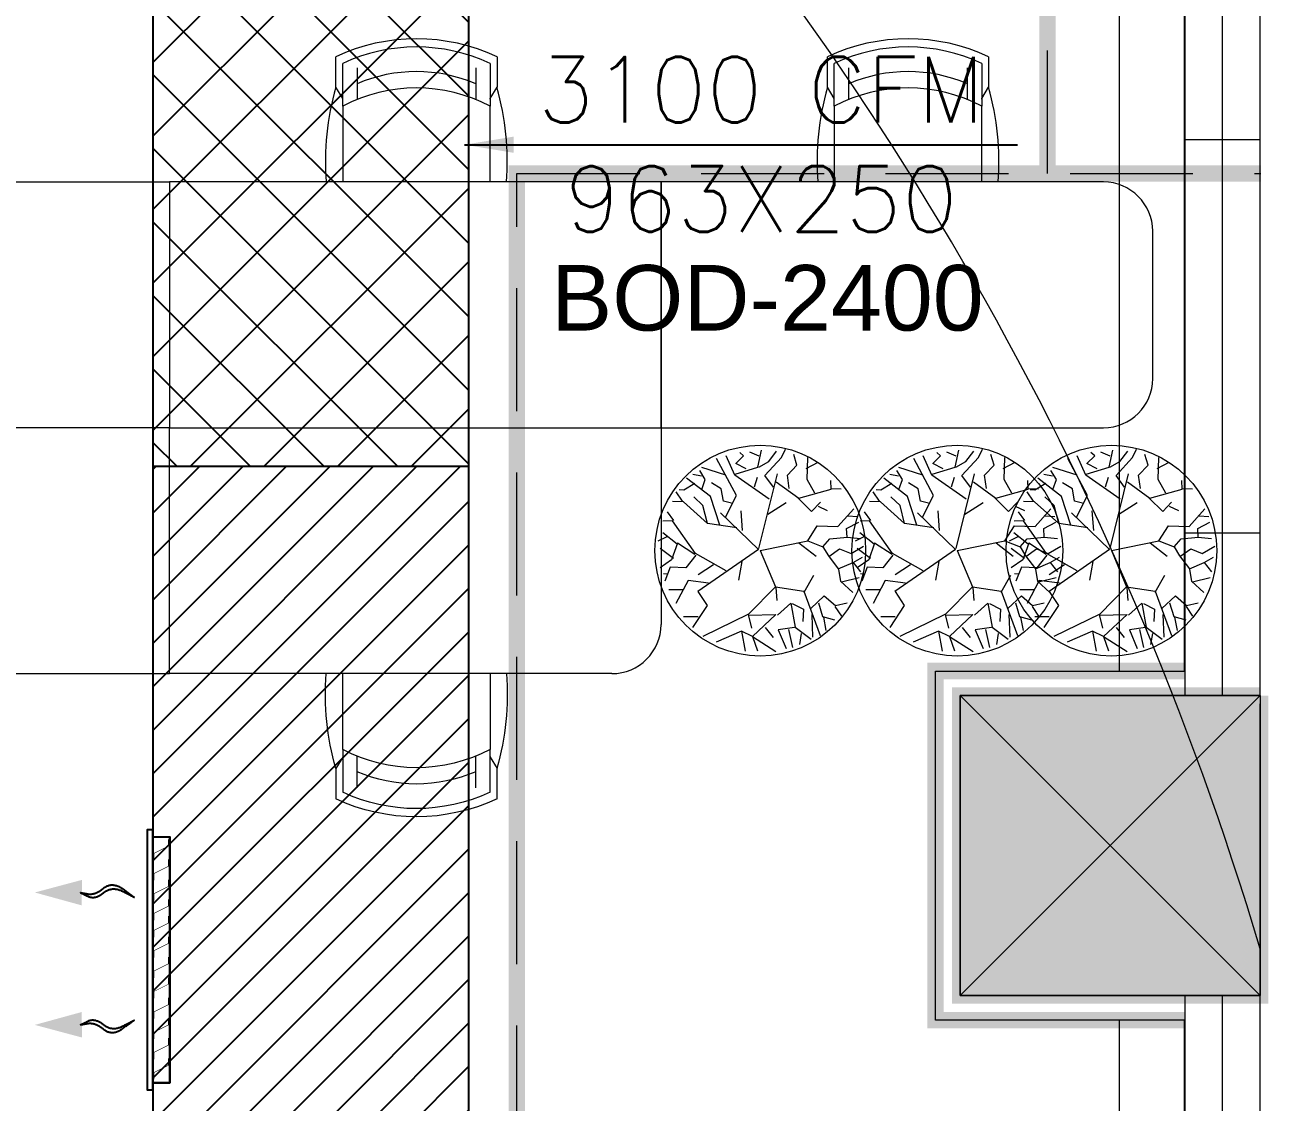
# Model space of a CAD drawing. Header units: millimetres. Extents: x -81374 to 485233, y -39075 to 157313.
# Drawn here: x 45543 to 49339, y -19120 to -15833 of the extents above; entities that cross this region are included whole.
import ezdxf
from ezdxf.enums import TextEntityAlignment as Align

# ---------------------------------------------------------------- set-up
doc = ezdxf.new("R2010")
doc.units = ezdxf.units.MM
doc.linetypes.add('CENTER', pattern=[2, 1.25, -0.25, 0.25, -0.25])
doc.linetypes.add('HIDDEN', pattern=[0.375, 0.25, -0.125])
for name, color, linetype in [('CEN', 252, 'CENTER'), ('Hatch 01_UC', 7, 'Continuous'), ('M-HVAC ELLIPTICAL DUCT', 6, 'Continuous'), ('M-HVAC-ELEPTICAL DUCT', 6, 'Continuous'), ('M-HVAC-GRIL', 6, 'Continuous'), ('M-HVAC-INSULATION', 8, 'Continuous'), ('M-HVAC-SUPP', 4, 'Continuous'), ('M-HVAC-SUPPLY AIR DUCT', 4, 'Continuous'), ('M-HVAC-TEXT', 7, 'Continuous')]:
    doc.layers.add(name, color=color, linetype=linetype)
for name, color, linetype, lineweight in [('G-IMPT', 8, 'Continuous', 5), ('ID-MODULAR', 44, 'Continuous', 9), ('M HVAC GRILLE', 6, 'Continuous', 13)]:
    doc.layers.add(name, color=color, linetype=linetype, lineweight=lineweight)
doc.styles.add('R', font='romans.shx')
doc.styles.add('ROMAND', font='romand__.ttf')
doc.styles.get("Standard").update_dxf_attribs({"font": 'arial.ttf'})
doc.dimstyles.new('Vayucon', dxfattribs={"dimtxt": 200, "dimasz": 150, "dimexe": 0, "dimexo": 0, "dimgap": 9e-05, "dimtad": 1, "dimdec": 0, "dimrnd": 5, "dimzin": 0, "dimdsep": 46, "dimtxsty": 'ROMAND', "dimcen": 90, "dimclre": 99, "dimclrt": 7, "dimadec": 0, "dimazin": 0, "dimtfac": 1, "dimtdec": 0, "dimtofl": 0, "dimtmove": 1, "dimatfit": 3, "dimfxl": 1, "dimtolj": 1, "dimtzin": 0, "dimarcsym": 0})

# ---------------------------------------------------------------- blocks, each defined once
blk = doc.blocks.new('ng')
at = {"layer": 'CEN', "color": 9, "linetype": 'Continuous', "lineweight": 0, "true_color": 0xc7c8ca}
for p, q in [((37099.6, 58264.4), (37099.6, 57349.4)), ((38014.6, 58239), (37099.6, 57324)), ((37099.6, 58239), (38014.6, 57324)), ((38014.6, 58239), (37099.6, 58239)), ((37099.6, 58239), (38014.6, 57324)), ((38014.6, 58239), (37099.6, 57324)), ((37099.6, 58239), (38014.6, 58239)), ((37099.6, 57324), (37099.6, 58239)), ((38014.6, 57324), (38014.6, 58239)), ((38014.6, 58239), (38014.6, 57324)), ((37099.6, 57324), (38014.6, 57324)), ((38014.6, 57324), (37099.6, 57324))]:
    blk.add_line(p, q, dxfattribs=at)
at = {"layer": 'CEN', "color": 9, "linetype": 'HIDDEN', "lineweight": 0, "ltscale": 1500, "true_color": 0xc7c8ca}
blk.add_line((37748.3, 55730.8), (37748.3, 48427.2), dxfattribs=at)
blk.add_lwpolyline([(37097.1, 59830.8), (39367.1, 59830.8), (39367.1, 55730.8), (37097.1, 55730.8)], dxfattribs=at)
at = {"layer": 'CEN', "color": 9, "linetype": 'Continuous', "lineweight": 0, "true_color": 0xc7c8ca}
for points in [[(37328.3, 58314), (38089.6, 58314), (38089.6, 57249), (37328.3, 57249)], [(37328.3, 58239), (38014.6, 58239), (38014.6, 57324), (37328.3, 57324)]]:
    blk.add_lwpolyline(points, dxfattribs=at)
blk = doc.blocks.new('floor plan 1')
at = {"layer": 'G-IMPT', "ltscale": 500}
h = blk.add_hatch(color=8, dxfattribs=at)
h.dxf.hatch_style = 1
h.paths.add_polyline_path([(8859.2, -20280.7), (9774.2, -20280.7), (9774.2, -21195.7), (8859.2, -21195.7)])
at = {"layer": 'G-IMPT', "color": 55, "linetype": 'Continuous', "true_color": 0xb49f4b}
for p, q in [((8859.2, -11232.3), (8859.2, -20280.7)), ((9088, -11232.3), (9088, -20280.7)), ((8859.2, -21195.7), (8859.2, -30091.5)), ((9088, -21195.7), (9088, -30091.5))]:
    blk.add_line(p, q, dxfattribs=at)
at = {"layer": 'G-IMPT', "linetype": 'Continuous'}
for p, q in [((8973.6, -11232.3), (8973.6, -20280.7)), ((8973.6, -21195.7), (8973.6, -30091.5)), ((8859.2, -21691.5), (9088, -21691.5)), ((8859.2, -22891.5), (9088, -22891.5))]:
    blk.add_line(p, q, dxfattribs=at)
at = {"layer": 'G-IMPT', "color": 8, "ltscale": 500}
for p, q in [((11187.5, -20880.6), (11187.5, -20973.7)), ((11208.7, -20900.9), (11208.7, -21031.6)), ((11658.4, -21031.6), (11658.4, -20900.9)), ((11679.5, -20973.7), (11679.5, -20880.6)), ((11208.7, -21007.9), (11187.5, -20973.7)), ((11658.4, -21007.9), (11679.5, -20973.7)), ((11208.7, -21009.7), (11208.7, -21007.9)), ((11658.4, -21009.7), (11658.4, -21007.9)), ((11208.7, -21262.7), (11208.7, -21031.6)), ((11658.4, -21031.6), (11658.4, -21262.7)), ((10837, -21262.7), (12187, -21262.7)), ((13687, -21262.7), (12187, -21262.7)), ((12187, -21262.7), (12187, -22012.7)), ((12187, -21262.7), (12187, -22012.7)), ((9336.8, -21375.6), (9265.1, -21330.2)), ((9336.8, -21375.6), (9321.4, -21332.1)), ((9370.7, -21392.3), (9359.2, -21331.4)), ((9806.8, -21375.6), (9735.1, -21330.2)), ((9806.8, -21375.6), (9791.3, -21332.1)), ((9840.7, -21392.3), (9829.2, -21331.4)), ((10408, -21375.6), (10336.4, -21330.2)), ((10408, -21375.6), (10392.6, -21332.1)), ((10441.9, -21392.3), (10430.4, -21331.4)), ((9206.8, -21404), (9157.9, -21367.7)), ((9188, -21385.5), (9193.5, -21351.7)), ((9227.3, -21397.8), (9215.1, -21342.4)), ((9258.1, -21396.3), (9234.3, -21339.5)), ((9298.3, -21403.4), (9273.5, -21373)), ((9370.7, -21392.3), (9447.8, -21358.5)), ((9676.7, -21404), (9627.8, -21367.7)), ((9657.9, -21385.5), (9663.4, -21351.7)), ((9697.3, -21397.8), (9685.1, -21342.4)), ((9728.1, -21396.3), (9704.3, -21339.5)), ((9768.2, -21403.4), (9743.5, -21373)), ((9840.7, -21392.3), (9917.8, -21358.5)), ((10278, -21404), (10229.1, -21367.7)), ((10259.2, -21385.5), (10264.7, -21351.7)), ((10298.6, -21397.8), (10286.4, -21342.4)), ((10329.4, -21396.3), (10305.5, -21339.5)), ((10369.5, -21403.4), (10344.8, -21373)), ((10441.9, -21392.3), (10519.1, -21358.5)), ((9120.1, -21435.3), (9112.6, -21394.7)), ((9179.7, -21514), (9129.9, -21378.6)), ((9156.1, -21443.2), (9153.4, -21374.3)), ((9220.1, -21477.8), (9206.8, -21404)), ((9208.9, -21403.3), (9258.1, -21396.3)), ((9265.3, -21442.7), (9336.8, -21375.6)), ((9336.8, -21375.6), (9370.7, -21392.3)), ((9349.1, -21439.1), (9340.1, -21401.4)), ((9348.6, -21444.5), (9488.6, -21375.7)), ((9474.8, -21471.1), (9519.5, -21403.9)), ((9590, -21435.3), (9582.6, -21394.7)), ((9649.6, -21514), (9599.8, -21378.6)), ((9626, -21443.2), (9623.3, -21374.3)), ((9690, -21477.8), (9676.7, -21404)), ((9678.9, -21403.3), (9728.1, -21396.3)), ((9735.2, -21442.7), (9806.8, -21375.6)), ((9806.8, -21375.6), (9840.7, -21392.3)), ((9819, -21439.1), (9810.1, -21401.4)), ((9818.6, -21444.5), (9958.6, -21375.7)), ((9944.8, -21471.1), (9989.4, -21403.9)), ((10191.3, -21435.3), (10183.9, -21394.7)), ((10250.9, -21514), (10201.1, -21378.6)), ((10227.3, -21443.2), (10224.6, -21374.3)), ((10291.3, -21477.8), (10278, -21404)), ((10280.2, -21403.3), (10329.4, -21396.3)), ((10336.5, -21442.7), (10408, -21375.6)), ((10408, -21375.6), (10441.9, -21392.3)), ((10420.3, -21439.1), (10411.4, -21401.4)), ((10419.9, -21444.5), (10559.9, -21375.7)), ((10546, -21471.1), (10590.7, -21403.9)), ((9085.2, -21467.3), (9065.3, -21438.3)), ((9122.9, -21436.9), (9086.3, -21426.7)), ((9135.5, -21478.8), (9122.9, -21436.9)), ((9181.1, -21459.8), (9183.2, -21421.6)), ((9260.4, -21441.3), (9220.1, -21477.8)), ((9349.8, -21441.4), (9265.3, -21442.7)), ((9266.4, -21527.9), (9348.6, -21444.5)), ((9502.3, -21435.9), (9546.8, -21436)), ((9555.1, -21467.3), (9535.2, -21438.3)), ((9592.9, -21436.9), (9556.2, -21426.7)), ((9605.4, -21478.8), (9592.9, -21436.9)), ((9651, -21459.8), (9653.2, -21421.6)), ((9730.4, -21441.3), (9690, -21477.8)), ((9819.7, -21441.4), (9735.2, -21442.7)), ((9736.3, -21527.9), (9818.6, -21444.5)), ((9972.2, -21435.9), (10016.8, -21436)), ((10156.4, -21467.3), (10136.5, -21438.3)), ((10194.2, -21436.9), (10157.5, -21426.7)), ((10206.7, -21478.8), (10194.2, -21436.9)), ((10252.3, -21459.8), (10254.4, -21421.6)), ((10331.7, -21441.3), (10291.3, -21477.8)), ((10421, -21441.4), (10336.5, -21442.7)), ((10337.6, -21527.9), (10419.9, -21444.5)), ((10573.5, -21435.9), (10618.1, -21436)), ((10687, -22012.7), (10687, -21412.7)), ((9083.7, -21470.2), (9048.4, -21478.4)), ((9117.5, -21500.4), (9083.7, -21470.2)), ((9159.1, -21461.1), (9117.5, -21500.4)), ((9215.3, -21476.4), (9181.1, -21459.8)), ((9265.7, -21525.7), (9262.7, -21486.2)), ((9503.2, -21513.5), (9474.8, -21471.1)), ((9553.7, -21470.2), (9518.4, -21478.4)), ((9533.3, -21547.2), (9570.3, -21477.1)), ((9587.5, -21500.4), (9553.7, -21470.2)), ((9629, -21461.1), (9587.5, -21500.4)), ((9685.2, -21476.4), (9651, -21459.8)), ((9735.6, -21525.7), (9732.7, -21486.2)), ((9973.1, -21513.5), (9944.8, -21471.1)), ((10003.3, -21547.2), (10040.3, -21477.1)), ((10154.9, -21470.2), (10119.6, -21478.4)), ((10188.8, -21500.4), (10154.9, -21470.2)), ((10230.3, -21461.1), (10188.8, -21500.4)), ((10286.5, -21476.4), (10252.3, -21459.8)), ((10336.9, -21525.7), (10333.9, -21486.2)), ((10574.4, -21513.5), (10546, -21471.1)), ((10604.6, -21547.2), (10641.6, -21477.1)), ((9068.3, -21544.6), (9031.1, -21510.1)), ((9178.9, -21511.4), (9149.6, -21563)), ((9266.4, -21527.9), (9179.7, -21514)), ((9318.3, -21641.1), (9503.2, -21513.6)), ((9538.2, -21544.6), (9501.1, -21510.1)), ((9549.4, -21518.4), (9592, -21518.7)), ((9648.8, -21511.4), (9619.5, -21563)), ((9736.3, -21527.9), (9649.6, -21514)), ((9788.3, -21641.1), (9973.2, -21513.6)), ((10019.4, -21518.4), (10061.9, -21518.7)), ((10139.5, -21544.6), (10102.3, -21510.1)), ((10250.1, -21511.4), (10220.8, -21563)), ((10337.6, -21527.9), (10250.9, -21514)), ((10389.5, -21641.1), (10574.5, -21513.6)), ((10620.7, -21518.4), (10663.2, -21518.7)), ((9065.4, -21542.9), (9011.4, -21556.3)), ((9074.3, -21580.3), (9068.3, -21544.6)), ((9313, -21638), (9266.4, -21527.9)), ((9369.8, -21604.4), (9379.6, -21547.7)), ((9470.8, -21539.1), (9533.3, -21547.2)), ((9535.4, -21542.9), (9481.3, -21556.3)), ((9544.2, -21580.3), (9538.2, -21544.6)), ((9587.7, -21587.2), (9604.2, -21544.7)), ((9783, -21638), (9736.3, -21527.9)), ((9839.7, -21604.4), (9849.6, -21547.7)), ((9940.7, -21539.1), (10003.3, -21547.2)), ((10057.7, -21587.2), (10074.1, -21544.7)), ((10136.7, -21542.9), (10082.6, -21556.3)), ((10145.5, -21580.3), (10139.5, -21544.6)), ((10384.3, -21638), (10337.6, -21527.9)), ((10441, -21604.4), (10450.8, -21547.7)), ((10542, -21539.1), (10604.6, -21547.2)), ((10659, -21587.2), (10675.4, -21544.7)), ((9029.5, -21601.8), (9007.6, -21573.4)), ((9075, -21582.8), (9029.5, -21601.8)), ((9104.8, -21622), (9075, -21582.8)), ((9417.2, -21576.8), (9511, -21628.9)), ((9456.1, -21594.5), (9502.8, -21564.5)), ((9499.4, -21601.8), (9477.6, -21573.4)), ((9545, -21582.8), (9499.4, -21601.8)), ((9509.5, -21624.1), (9540.3, -21585.1)), ((9540.3, -21585.1), (9587.7, -21587.2)), ((9574.7, -21622), (9545, -21582.8)), ((9583.4, -21610), (9618.6, -21586)), ((9596.9, -21565.7), (9608.7, -21567.4)), ((9887.2, -21576.8), (9980.9, -21628.9)), ((9926.1, -21594.5), (9972.8, -21564.5)), ((9979.5, -21624.1), (10010.2, -21585.1)), ((10010.2, -21585.1), (10057.7, -21587.2)), ((10053.4, -21610), (10088.6, -21586)), ((10066.9, -21565.7), (10078.6, -21567.4)), ((10100.7, -21601.8), (10078.9, -21573.4)), ((10146.3, -21582.8), (10100.7, -21601.8)), ((10176, -21622), (10146.3, -21582.8)), ((10488.4, -21576.8), (10582.2, -21628.9)), ((10527.3, -21594.5), (10574.1, -21564.5)), ((10580.7, -21624.1), (10611.5, -21585.1)), ((10611.5, -21585.1), (10659, -21587.2)), ((10654.6, -21610), (10689.9, -21586)), ((10668.2, -21565.7), (10679.9, -21567.4)), ((9035.6, -21629.3), (8997.6, -21651.7)), ((9029.5, -21601.8), (9000.9, -21618.5)), ((9071, -21643.1), (9035.6, -21629.3)), ((9104.1, -21619.8), (9071, -21643.1)), ((9121.8, -21649.1), (9104.8, -21622)), ((9194.9, -21662.2), (9142.7, -21621.6)), ((9313, -21638), (9167.7, -21667.5)), ((9505.6, -21629.3), (9467.5, -21651.7)), ((9499.4, -21601.8), (9470.8, -21618.5)), ((9541, -21643.1), (9505.6, -21629.3)), ((9511, -21628.9), (9581.2, -21728.5)), ((9512.4, -21625.7), (9565.3, -21660.7)), ((9574, -21619.8), (9541, -21643.1)), ((9565.3, -21660.7), (9583.4, -21610)), ((9591.7, -21649.1), (9574.7, -21622)), ((9578.1, -21614.1), (9618.6, -21644.8)), ((9664.9, -21662.2), (9612.6, -21621.6)), ((9783, -21638), (9637.6, -21667.5)), ((9980.9, -21628.9), (10051.2, -21728.5)), ((9982.3, -21625.7), (10035.3, -21660.7)), ((10035.3, -21660.7), (10053.4, -21610)), ((10048.1, -21614.1), (10088.5, -21644.8)), ((10106.9, -21629.3), (10068.8, -21651.7)), ((10100.7, -21601.8), (10072.1, -21618.5)), ((10142.3, -21643.1), (10106.9, -21629.3)), ((10175.3, -21619.8), (10142.3, -21643.1)), ((10193, -21649.1), (10176, -21622)), ((10266.2, -21662.2), (10213.9, -21621.6)), ((10384.3, -21638), (10238.9, -21667.5)), ((10582.2, -21628.9), (10652.4, -21728.5)), ((10583.6, -21625.7), (10636.5, -21660.7)), ((10636.5, -21660.7), (10654.6, -21610)), ((10649.4, -21614.1), (10689.8, -21644.8)), ((9048.3, -21679.3), (9007, -21675.4)), ((9100.4, -21674.3), (9048.3, -21679.3)), ((9121.8, -21649.1), (9100.4, -21674.3)), ((9167.7, -21667.5), (9121.8, -21649.1)), ((9167.7, -21667.5), (9139, -21713.6)), ((9316.9, -21644.3), (9260.6, -21871.8)), ((9318.3, -21641.1), (9434.7, -21753.6)), ((9518.2, -21679.3), (9477, -21675.4)), ((9570.4, -21674.3), (9518.2, -21679.3)), ((9566.5, -21657.9), (9610.6, -21692.8)), ((9591.7, -21649.1), (9570.4, -21674.3)), ((9637.6, -21667.5), (9591.7, -21649.1)), ((9598.1, -21680.6), (9625.3, -21667.1)), ((9637.6, -21667.5), (9609, -21713.6)), ((9786.9, -21644.3), (9730.6, -21871.8)), ((9788.3, -21641.1), (9904.6, -21753.6)), ((10036.5, -21657.9), (10080.5, -21692.8)), ((10068, -21680.6), (10095.2, -21667.1)), ((10119.5, -21679.3), (10078.3, -21675.4)), ((10171.6, -21674.3), (10119.5, -21679.3)), ((10193, -21649.1), (10171.6, -21674.3)), ((10238.9, -21667.5), (10193, -21649.1)), ((10238.9, -21667.5), (10210.3, -21713.6)), ((10388.2, -21644.3), (10331.9, -21871.8)), ((10389.5, -21641.1), (10505.9, -21753.6)), ((10637.8, -21657.9), (10681.8, -21692.8)), ((10669.3, -21680.6), (10696.5, -21667.1)), ((9049.5, -21705.8), (9012.7, -21724.7)), ((9075.9, -21711.4), (9027.4, -21765.9)), ((9048.3, -21679.3), (9049.5, -21705.8)), ((9139, -21713.6), (9075.9, -21711.4)), ((9366.9, -21699), (9371.4, -21759.2)), ((9385, -21707.1), (9473.8, -21720.4)), ((9519.4, -21705.8), (9482.6, -21724.7)), ((9545.8, -21711.4), (9497.3, -21765.9)), ((9518.2, -21679.3), (9519.4, -21705.8)), ((9609, -21713.6), (9545.8, -21711.4)), ((9836.9, -21699), (9841.4, -21759.2)), ((9854.9, -21707.1), (9943.8, -21720.4)), ((10120.7, -21705.8), (10083.9, -21724.7)), ((10147.1, -21711.4), (10098.6, -21765.9)), ((10119.5, -21679.3), (10120.7, -21705.8)), ((10210.3, -21713.6), (10147.1, -21711.4)), ((10438.2, -21699), (10442.7, -21759.2)), ((10456.2, -21707.1), (10545.1, -21720.4)), ((9045.4, -21744.5), (9015.9, -21742.4)), ((9290.2, -21748.9), (9234, -21784.5)), ((9419.2, -21739.6), (9385.4, -21806)), ((9436.5, -21715.7), (9465.2, -21803.6)), ((9473.8, -21720.4), (9547.1, -21786.8)), ((9473.8, -21720.4), (9487.9, -21775.2)), ((9515.4, -21744.5), (9485.9, -21742.4)), ((9576.9, -21729.8), (9596, -21756.2)), ((9581.2, -21728.5), (9610, -21728)), ((9760.2, -21748.9), (9703.9, -21784.5)), ((9889.1, -21739.6), (9855.4, -21806)), ((9906.4, -21715.7), (9935.2, -21803.6)), ((9943.8, -21720.4), (10017.1, -21786.8)), ((9943.8, -21720.4), (9957.9, -21775.2)), ((10046.8, -21729.8), (10066, -21756.2)), ((10051.2, -21728.5), (10079.9, -21728)), ((10116.7, -21744.5), (10087.2, -21742.4)), ((10361.5, -21748.9), (10305.2, -21784.5)), ((10490.4, -21739.6), (10456.7, -21806)), ((10507.7, -21715.7), (10536.4, -21803.6)), ((10545.1, -21720.4), (10618.4, -21786.8)), ((10545.1, -21720.4), (10559.2, -21775.2)), ((10648.1, -21729.8), (10667.3, -21756.2)), ((10652.4, -21728.5), (10681.2, -21728)), ((9136.9, -21773.3), (9108.5, -21760.3)), ((9156.4, -21756.9), (9129.6, -21786.2)), ((9197.6, -21797.9), (9156.4, -21756.9)), ((9400.8, -21782.6), (9425.1, -21788.8)), ((9425.1, -21788.8), (9432.1, -21827)), ((9487.9, -21775.2), (9516, -21801.8)), ((9547.1, -21786.8), (9581, -21787.6)), ((9550.1, -21788.8), (9569.9, -21817.5)), ((9606.9, -21773.3), (9578.5, -21760.3)), ((9626.4, -21756.9), (9599.5, -21786.2)), ((9667.6, -21797.9), (9626.4, -21756.9)), ((9870.8, -21782.6), (9895, -21788.8)), ((9895, -21788.8), (9902.1, -21827)), ((9957.9, -21775.2), (9985.9, -21801.8)), ((10017.1, -21786.8), (10050.9, -21787.6)), ((10020, -21788.8), (10039.8, -21817.5)), ((10208.1, -21773.3), (10179.8, -21760.3)), ((10227.7, -21756.9), (10200.8, -21786.2)), ((10268.9, -21797.9), (10227.7, -21756.9)), ((10472.1, -21782.6), (10496.3, -21788.8)), ((10496.3, -21788.8), (10503.4, -21827)), ((10559.2, -21775.2), (10587.2, -21801.8)), ((10618.4, -21786.8), (10652.2, -21787.6)), ((10621.3, -21788.8), (10641.1, -21817.5)), ((9097.3, -21828), (9065.7, -21826.9)), ((9195.7, -21798.5), (9096.6, -21825.7)), ((9096.6, -21825.7), (9097.7, -21851.9)), ((9146.5, -21813.3), (9170.1, -21854.6)), ((9264.1, -21847.7), (9195.7, -21798.5)), ((9224.4, -21827.4), (9230, -21868.5)), ((9286.2, -21795.4), (9391, -21868.7)), ((9385.4, -21806), (9446.2, -21919)), ((9432.1, -21827), (9461.9, -21844.6)), ((9465.2, -21803.6), (9537.6, -21859.3)), ((9491.7, -21825), (9480.7, -21855.2)), ((9512.6, -21842.8), (9546.5, -21822)), ((9567.3, -21828), (9535.7, -21826.9)), ((9546.5, -21822), (9560.4, -21823.2)), ((9665.7, -21798.5), (9566.6, -21825.7)), ((9566.6, -21825.7), (9567.7, -21851.9)), ((9616.5, -21813.3), (9640.1, -21854.6)), ((9734.1, -21847.7), (9665.7, -21798.5)), ((9694.4, -21827.4), (9700, -21868.5)), ((9756.1, -21795.4), (9860.9, -21868.7)), ((9855.4, -21806), (9916.1, -21919)), ((9902.1, -21827), (9931.8, -21844.6)), ((9935.2, -21803.6), (10007.6, -21859.3)), ((9961.6, -21825), (9950.6, -21855.2)), ((9982.6, -21842.8), (10016.4, -21822)), ((10016.4, -21822), (10030.3, -21823.2)), ((10168.5, -21828), (10137, -21826.9)), ((10267, -21798.5), (10167.9, -21825.7)), ((10167.9, -21825.7), (10168.9, -21851.9)), ((10217.8, -21813.3), (10241.4, -21854.6)), ((10335.4, -21847.7), (10267, -21798.5)), ((10295.7, -21827.4), (10301.2, -21868.5)), ((10357.4, -21795.4), (10462.2, -21868.7)), ((10456.7, -21806), (10517.4, -21919)), ((10503.4, -21827), (10533.1, -21844.6)), ((10536.4, -21803.6), (10608.9, -21859.3)), ((10562.9, -21825), (10551.9, -21855.2)), ((10583.9, -21842.8), (10617.7, -21822)), ((10617.7, -21822), (10631.6, -21823.2)), ((9170.1, -21854.6), (9168, -21922.1)), ((9272.6, -21831.7), (9298.8, -21867)), ((9331, -21832.9), (9321.9, -21862.5)), ((9480.7, -21855.2), (9497.7, -21882.3)), ((9492.5, -21865.1), (9518.9, -21870.6)), ((9640.1, -21854.6), (9637.9, -21922.1)), ((9742.6, -21831.7), (9768.8, -21867)), ((9801, -21832.9), (9791.9, -21862.5)), ((9950.6, -21855.2), (9967.6, -21882.3)), ((9962.4, -21865.1), (9988.9, -21870.6)), ((10241.4, -21854.6), (10239.2, -21922.1)), ((10343.8, -21831.7), (10370, -21867)), ((10402.3, -21832.9), (10393.2, -21862.5)), ((10551.9, -21855.2), (10568.9, -21882.3)), ((10563.7, -21865.1), (10590.2, -21870.6)), ((9173.5, -21888.3), (9136.8, -21907.4)), ((9230, -21868.5), (9201.1, -21898.8)), ((9201.1, -21898.8), (9210.7, -21930.9)), ((9298.8, -21867), (9248.4, -21922)), ((9317.9, -21893.1), (9287.4, -21910.4)), ((9320, -21892.4), (9308.7, -21944.3)), ((9389.5, -21871.6), (9320, -21892.4)), ((9356.2, -21887.2), (9388.1, -21904.2)), ((9388.1, -21904.2), (9363.9, -21927.7)), ((9391, -21868.7), (9417.5, -21927.6)), ((9417.8, -21868.7), (9491.7, -21891.9)), ((9643.4, -21888.3), (9606.7, -21907.4)), ((9700, -21868.5), (9671, -21898.8)), ((9671, -21898.8), (9680.6, -21930.9)), ((9768.8, -21867), (9718.4, -21922)), ((9787.8, -21893.1), (9757.3, -21910.4)), ((9790, -21892.4), (9778.7, -21944.3)), ((9859.5, -21871.6), (9790, -21892.4)), ((9826.1, -21887.2), (9858, -21904.2)), ((9858, -21904.2), (9833.9, -21927.7)), ((9860.9, -21868.7), (9887.5, -21927.6)), ((9887.8, -21868.7), (9961.6, -21891.9)), ((10244.7, -21888.3), (10208, -21907.4)), ((10301.2, -21868.5), (10272.3, -21898.8)), ((10272.3, -21898.8), (10281.9, -21930.9)), ((10370, -21867), (10319.7, -21922)), ((10389.1, -21893.1), (10358.6, -21910.4)), ((10391.2, -21892.4), (10380, -21944.3)), ((10460.7, -21871.6), (10391.2, -21892.4)), ((10427.4, -21887.2), (10459.3, -21904.2)), ((10459.3, -21904.2), (10435.1, -21927.7)), ((10462.2, -21868.7), (10488.7, -21927.6)), ((10489.1, -21868.7), (10562.9, -21891.9)), ((9248.4, -21922), (9236, -21947.4)), ((9287.4, -21910.4), (9263.2, -21941.7)), ((9316.4, -21925.7), (9344.8, -21938.8)), ((9363.9, -21927.7), (9375.7, -21937.6)), ((9718.4, -21922), (9705.9, -21947.4)), ((9757.3, -21910.4), (9733.1, -21941.7)), ((9786.4, -21925.7), (9814.8, -21938.8)), ((9833.9, -21927.7), (9845.7, -21937.6)), ((10319.7, -21922), (10307.2, -21947.4)), ((10358.6, -21910.4), (10334.4, -21941.7)), ((10387.7, -21925.7), (10416.1, -21938.8)), ((10435.1, -21927.7), (10447, -21937.6)), ((10687, -22012.7), (9337, -22012.7)), ((10687, -22012.7), (10687, -22762.7)), ((12187, -22012.7), (10687, -22012.7)), ((10687, -22762.7), (10687, -22012.7)), ((12187, -22012.7), (10687, -22012.7)), ((12187, -22012.7), (13687, -22012.7)), ((12187, -22762.7), (12187, -22012.7)), ((12187, -22762.7), (12187, -22012.7)), ((12187, -22012.7), (13687, -22012.7)), ((9187, -22162.7), (9187, -22612.7)), ((9337, -22762.7), (10687, -22762.7)), ((9708.7, -22762.7), (9708.7, -22993.8)), ((10158.4, -22993.8), (10158.4, -22762.7)), ((10687, -22762.7), (12187, -22762.7)), ((11208.7, -22762.7), (11208.7, -22993.8)), ((11658.4, -22993.8), (11658.4, -22762.7)), ((13687, -22762.7), (12187, -22762.7)), ((9708.7, -23124.6), (9708.7, -22993.8)), ((10158.4, -22993.8), (10158.4, -23124.6)), ((11208.7, -23124.6), (11208.7, -22993.8)), ((11658.4, -22993.8), (11658.4, -23124.6)), ((9708.7, -23017.5), (9687.5, -23051.7)), ((9708.7, -23015.8), (9708.7, -23017.5)), ((10158.4, -23015.8), (10158.4, -23017.5)), ((10158.4, -23017.5), (10179.5, -23051.7)), ((11208.7, -23017.5), (11187.5, -23051.7)), ((11208.7, -23015.8), (11208.7, -23017.5)), ((11658.4, -23015.8), (11658.4, -23017.5)), ((11658.4, -23017.5), (11679.5, -23051.7)), ((9687.5, -23144.8), (9687.5, -23051.7)), ((10179.5, -23051.7), (10179.5, -23144.8)), ((11187.5, -23144.8), (11187.5, -23051.7)), ((11679.5, -23051.7), (11679.5, -23144.8))]:
    blk.add_line(p, q, dxfattribs=at)
at = {"layer": 'G-IMPT', "color": 8, "ltscale": 500, "extrusion": (0, 0, -1)}
for p, q in [((11252.5, -20914.8), (11252.5, -21011.2)), ((11614.6, -20914.8), (11614.6, -21011.2)), ((9752.5, -23110.7), (9752.5, -23014.2)), ((10114.6, -23110.7), (10114.6, -23014.2)), ((11252.5, -23110.7), (11252.5, -23014.2)), ((11614.6, -23110.7), (11614.6, -23014.2))]:
    blk.add_line(p, q, dxfattribs=at)
at = {"layer": 'G-IMPT', "color": 8, "ltscale": 500}
for centre in [(9313, -21638), (9783, -21638), (10384.3, -21638)]:
    blk.add_circle(centre, 321.5, dxfattribs=at)
for centre, radius, start, end in [((18060.5, -17690.2), 9598.5, 196.54068, 301.95899), ((10837, -21412.7), 150, 90, 180), ((9337, -22162.7), 150, 90, 180), ((9337, -22612.7), 150, 180, 270)]:
    blk.add_arc(centre, radius, start, end, dxfattribs=at)
at = {"layer": 'G-IMPT', "color": 8, "ltscale": 500, "extrusion": (0, 0, -1)}
for centre, major_axis, start_param, end_param in [((11433.5, -21406.7), (0, -580.8), 2.704257, 3.578932), ((11433.5, -21381.8), (0, 530.9), -0.437348, 0.437328), ((11433.5, -21381.8), (0, 455.9), -0.408385, 0.408365), ((11994.7, -21201.1), (0, -838.5), 1.49727, 1.845387), ((11433.5, -21456.7), (0, -480.9), 2.65511, 3.628104), ((10872.4, -21201.1), (0, -838.5), 4.437818, 4.785935)]:
    blk.add_ellipse(centre, major_axis=major_axis, ratio=1, start_param=start_param, end_param=end_param, dxfattribs=at)
at = {"layer": 'G-IMPT', "color": 8, "ltscale": 500}
for centre, major_axis, start_param, end_param in [((10494.7, -22824.3), (0, 838.5), 1.49727, 1.845387), ((9372.4, -22824.3), (0, 838.5), 4.437818, 4.785935), ((11994.7, -22824.3), (0, 838.5), 1.49727, 1.845387), ((10872.4, -22824.3), (0, 838.5), 4.437818, 4.785935), ((9933.5, -22568.7), (0, 480.9), 2.65511, 3.628104), ((11433.5, -22568.7), (0, 480.9), 2.65511, 3.628104), ((9933.5, -22643.7), (0, -455.9), -0.408385, 0.408365), ((11433.5, -22643.7), (0, -455.9), -0.408385, 0.408365), ((9933.5, -22618.7), (0, 580.8), 2.704257, 3.578932), ((9933.5, -22643.7), (0, -530.9), -0.437348, 0.437328), ((11433.5, -22618.7), (0, 580.8), 2.704257, 3.578932), ((11433.5, -22643.7), (0, -530.9), -0.437348, 0.437328)]:
    blk.add_ellipse(centre, major_axis=major_axis, ratio=1, start_param=start_param, end_param=end_param, dxfattribs=at)
at = {"layer": 'CEN', "linetype": 'Continuous'}
blk.add_blockref('ng', (-28240.4, -78519.6), dxfattribs=at)
at = {"layer": 'G-IMPT', "color": 8, "ltscale": 500}
for rotation, p in [(359.9992, (39680.6, -4989.6, 0)), (359.9992, (35886.7, -10139.3, 0)), (270.0008, (28873.3, -20643.5, 0)), (359.9992, (11975.3, -26935.4, 0)), (359.9992, (15267.6, -26935.4, 0)), (359.9992, (26686.3, -26987.7, 0)), (270.0008, (15861.1, -28615, 0)), (89.9992, (23697.8, -33300.6, 0)), (89.9992, (23597.9, -35337.7, 0)), (89.9992, (23597.9, -37388.3, 0)), (359.9992, (13750.4, -37781.5, 0)), (89.9992, (23697.8, -40746.8, 0)), (89.9992, (23597.8, -44302.5, 0)), (89.9992, (23597.8, -46399.1, 0)), (89.9992, (23697.8, -48339.8, 0)), (89.9992, (23697.8, -54280, 0)), (359.9992, (27418.1, -55702.4, 0)), (89.9992, (9671.9, -65856.5, 0)), (359.9992, (4684.1, -67403.4, 0)), (359.9992, (8737.2, -67403.4, 0))]:
    blk.add_attdef('PARTITIONTYPE', text='', height=200, rotation=rotation, dxfattribs=at).set_placement(p, align=Align.MIDDLE_CENTER)
blk = doc.blocks.new('RAAAA')
at = {"linetype": 'Continuous', "ltscale": 1000}
for points in [[(363.4, 0, 0), (363.4, 0, 0), (363.7, -0.1, 0), (364.2, -0.1, 0), (364.8, -0.3, 0), (365.6, -0.4, 0), (366.7, -0.6, 0), (367.9, -0.8, 0), (369.2, -1, 0), (370.8, -1.3, 0), (372.5, -1.6, 0), (374.5, -1.9, 0), (376.6, -2.3, 0), (378.9, -2.7, 0), (381.4, -3.1, 0), (384, -3.6, 0), (386.9, -4.1, 0), (389.9, -4.6, 0), (393.2, -5.2, 0), (396.6, -5.8, 0), (400.1, -6.4, 0), (403.9, -7, 0), (407.9, -7.7, 0), (412, -8.4, 0), (416.3, -9.2, 0), (420.8, -10, 0), (420.8, -10, 0), (425.5, -10.6, 0), (430.1, -11.1, 0), (434.8, -11.4, 0), (439.5, -11.5, 0), (444.2, -11.3, 0), (449, -10.9, 0), (453.8, -10.4, 0), (458.7, -9.6, 0), (463.6, -8.6, 0), (468.5, -7.4, 0), (473.4, -5.9, 0), (478.4, -4.3, 0), (483.4, -2.5, 0), (488.4, -0.4, 0), (493.5, 1.9, 0), (498.6, 4.3, 0), (503.8, 7, 0), (508.9, 9.9, 0), (514.1, 13, 0), (519.4, 16.3, 0), (524.6, 19.9, 0), (529.9, 23.6, 0), (535.3, 27.6, 0), (540.6, 31.7, 0), (546.1, 36.1, 0), (546.1, 36.1, 0), (551.5, 40.4, 0), (557, 44.3, 0), (562.6, 47.8, 0), (568.3, 51, 0), (574, 53.7, 0), (579.8, 56.1, 0), (585.6, 58.1, 0), (591.5, 59.7, 0), (597.5, 60.9, 0), (603.6, 61.8, 0), (609.7, 62.2, 0), (615.9, 62.3, 0), (622.1, 62, 0), (628.4, 61.3, 0), (634.8, 60.2, 0), (641.3, 58.7, 0), (647.8, 56.9, 0), (654.4, 54.7, 0), (661, 52, 0), (667.8, 49.1, 0), (674.5, 45.7, 0), (681.4, 41.9, 0), (688.3, 37.8, 0), (695.3, 33.2, 0), (702.3, 28.3, 0), (702.3, 28.3, 0), (709.3, 23.3, 0), (716, 18.5, 0), (722.3, 13.9, 0), (728.4, 9.5, 0), (734.2, 5.3, 0), (739.8, 1.4, 0), (745, -2.4, 0), (750, -6, 0), (754.6, -9.4, 0), (759, -12.5, 0), (763.1, -15.5, 0), (767, -18.3, 0), (770.5, -20.8, 0), (773.8, -23.2, 0), (776.7, -25.3, 0), (779.4, -27.2, 0), (781.8, -29, 0), (784, -30.5, 0), (785.8, -31.8, 0), (787.4, -33, 0), (788.6, -33.9, 0), (789.6, -34.6, 0), (790.3, -35.1, 0), (790.8, -35.4, 0), (790.9, -35.5, 0)], [(363.4, 0, 0), (363.4, 0, 0), (363.7, -0.2, 0), (364.2, -0.4, 0), (364.8, -0.7, 0), (365.6, -1.1, 0), (366.7, -1.6, 0), (367.9, -2.2, 0), (369.2, -2.9, 0), (370.8, -3.7, 0), (372.5, -4.5, 0), (374.5, -5.5, 0), (376.6, -6.5, 0), (378.9, -7.6, 0), (381.4, -8.8, 0), (384, -10.1, 0), (386.9, -11.5, 0), (389.9, -13, 0), (393.2, -14.6, 0), (396.6, -16.3, 0), (400.1, -18, 0), (403.9, -19.9, 0), (407.9, -21.8, 0), (412, -23.9, 0), (416.3, -26, 0), (420.8, -28.2, 0), (420.8, -28.2, 0), (425.5, -30.3, 0), (430.1, -32.2, 0), (434.8, -33.7, 0), (439.5, -35, 0), (444.2, -36.1, 0), (449, -36.9, 0), (453.8, -37.4, 0), (458.7, -37.6, 0), (463.6, -37.6, 0), (468.5, -37.3, 0), (473.4, -36.7, 0), (478.4, -35.8, 0), (483.4, -34.7, 0), (488.4, -33.3, 0), (493.5, -31.7, 0), (498.6, -29.8, 0), (503.8, -27.6, 0), (508.9, -25.1, 0), (514.1, -22.4, 0), (519.4, -19.4, 0), (524.6, -16.1, 0), (529.9, -12.6, 0), (535.3, -8.8, 0), (540.6, -4.7, 0), (546.1, -0.3, 0), (546.1, -0.3, 0), (551.5, 4, 0), (557, 8, 0), (562.6, 11.6, 0), (568.3, 15, 0), (574, 18, 0), (579.8, 20.7, 0), (585.6, 23.1, 0), (591.5, 25.1, 0), (597.5, 26.8, 0), (603.6, 28.2, 0), (609.7, 29.3, 0), (615.9, 30, 0), (622.1, 30.5, 0), (628.4, 30.5, 0), (634.8, 30.3, 0), (641.3, 29.8, 0), (647.8, 28.9, 0), (654.4, 27.7, 0), (661, 26.1, 0), (667.8, 24.3, 0), (674.5, 22.1, 0), (681.4, 19.6, 0), (688.3, 16.7, 0), (695.3, 13.6, 0), (702.3, 10.1, 0), (702.3, 10.1, 0), (709.3, 6.5, 0), (716, 3.1, 0), (722.3, -0.2, 0), (728.4, -3.3, 0), (734.2, -6.3, 0), (739.8, -9.2, 0), (745, -11.9, 0), (750, -14.4, 0), (754.6, -16.8, 0), (759, -19.1, 0), (763.1, -21.2, 0), (767, -23.2, 0), (770.5, -25, 0), (773.8, -26.7, 0), (776.7, -28.2, 0), (779.4, -29.6, 0), (781.8, -30.8, 0), (784, -31.9, 0), (785.8, -32.9, 0), (787.4, -33.7, 0), (788.6, -34.3, 0), (789.6, -34.9, 0), (790.3, -35.2, 0), (790.8, -35.4, 0), (790.9, -35.5, 0)]]:
    blk.add_polyline3d(points, dxfattribs=at)
blk.add_solid([(373.4, 101.3), (0, 0), (373.4, -101.3)], dxfattribs=at)
blk = doc.blocks.new('zw$77DE')
at = {"layer": 'M-HVAC-GRIL', "linetype": 'ByBlock'}
blk.add_lwpolyline([(0, 750), (0, 771.4), (-17.1, 771.4), (-17.1, -21.4), (0, -21.4), (0, 0), (0, 750), (51.4, 750), (51.4, 0), (0, 0), (51.4, 0), (51.4, 750), (51.4, 750)], dxfattribs=at)
at = {"layer": 'M-HVAC-GRIL', "lineweight": 0, "const_width": 1.71}
for points in [[(3.9, 678.6), (3.9, 700.1), (46.7, 721.5), (46.7, 742.9)], [(3.9, 617.2), (3.9, 638.6), (46.7, 660.1), (46.7, 681.5)], [(3.9, 555.8), (3.9, 577.2), (46.7, 598.6), (46.7, 620.1)], [(3.9, 495.6), (3.9, 517.1), (46.7, 538.5), (46.7, 559.9)], [(3.9, 444), (3.9, 465.4), (46.7, 486.8), (46.7, 508.3)], [(3.9, 381.8), (3.9, 403.2), (46.7, 424.7), (46.7, 446.1)], [(3.9, 319.7), (3.9, 341.1), (46.7, 362.5), (46.7, 384)], [(3.9, 257.5), (3.9, 279), (46.7, 300.4), (46.7, 321.8)], [(3.9, 195.4), (3.9, 216.8), (46.7, 238.2), (46.7, 259.7)], [(3.9, 133.2), (3.9, 154.7), (46.7, 176.1), (46.7, 197.5)], [(3.9, 71.8), (3.9, 93.2), (46.7, 114.7), (46.7, 136.1)], [(3.9, 10.4), (3.9, 31.8), (46.7, 53.2), (46.7, 74.7)]]:
    blk.add_lwpolyline(points, dxfattribs=at)
at = {"layer": 'M-HVAC-SUPP'}
for p, xscale, yscale, zscale, rotation in [((-360.3, 580.5), 0.3839999997941416, 0.3839999997941416, 0.3839999997941416, 359.7971218112731), ((-360.3, 176.5), -0.3839999997941415, 0.3839999997941436, 0.3839999997941436, 180.2028781887378)]:
    blk.add_blockref('RAAAA', p, dxfattribs=dict(at, xscale=xscale, yscale=yscale, zscale=zscale, rotation=rotation))
blk = doc.blocks.new('jyfhg')
at = {"layer": 'M HVAC GRILLE', "color": 7}
blk.add_blockref('zw$77DE', (-100, -700), dxfattribs=at)

msp = doc.modelspace()

# ---------------------------------------------------------------- hatches: boundary and pattern name
at = {"layer": 'Hatch 01_UC', "linetype": 'Continuous'}
h = msp.add_hatch(dxfattribs=at)
h.set_pattern_fill('ANSI37', color=42, scale=50, angle=360)
h.set_pattern_definition([(45, (-219788.42, -94207.17), (-112.2532, 112.2532), []), (135, (-219788.42, -94207.17), (-112.2532, -112.2532), [])])
h.paths.add_polyline_path([(45933.5, -14181.2), (45933.5, -17181.2), (46896.5, -17181.2), (46896.5, -14181.2)])
at = {"layer": 'M-HVAC-INSULATION'}
h = msp.add_hatch(dxfattribs=at)
h.set_pattern_fill('ANSI31', color=26, scale=750, angle=360, style=0)
h.set_pattern_definition([(45, (496839.4, -83091.07), (-66.29126, 66.29126), [])])
h.paths.add_polyline_path([(45933.5, -17181.2), (46896.5, -17181.2), (46896.5, -28631.6), (45933.5, -28631.6)])

# ---------------------------------------------------------------- linework, layer by layer
at = {"layer": 'CEN', "color": 11, "linetype": 'HIDDEN', "lineweight": 0, "ltscale": 1500, "const_width": 50}
for points in [[(48662.8, -16286.6), (48662.8, -8983)], [(49314, -20386.6), (47044.1, -20386.6), (47044.1, -16286.6), (49314.1, -16286.6)]]:
    msp.add_lwpolyline(points, dxfattribs=at)
at = {"layer": 'CEN', "color": 11, "linetype": 'Continuous', "lineweight": 0, "const_width": 50}
for points in [[(49082.8, -18869.7), (48321.6, -18869.7), (48321.6, -17804.7), (49082.8, -17804.7)], [(49082.8, -18794.7), (48396.6, -18794.7), (48396.6, -17879.7), (49082.8, -17879.7)], [(48396.6, -17879.7), (49311.6, -17879.7)], [(48396.6, -18794.7), (48396.6, -17879.7)], [(48396.6, -18794.7), (49311.6, -17879.7)], [(49311.6, -18794.7), (48396.6, -17879.7)], [(49311.6, -17879.7), (48396.6, -17879.7)], [(48396.6, -17879.7), (48396.6, -18794.7)], [(49311.6, -18794.7), (48396.6, -17879.7)], [(48396.6, -18794.7), (49311.6, -17879.7)], [(49311.6, -17879.7), (49311.6, -18794.7)], [(49311.6, -18820.1), (49311.6, -17905.1)], [(49311.6, -18794.7), (48396.6, -18794.7)], [(48396.6, -18794.7), (49311.6, -18794.7)]]:
    msp.add_lwpolyline(points, dxfattribs=at)
at = {"layer": 'ID-MODULAR', "color": 45, "linetype": 'Continuous'}
for points in [[(48881.2, -17804.7), (49081.2, -17804.7), (49081.2, -11961.8), (48881.2, -11961.8)], [(48881.2, -27768), (49081.2, -27768), (49081.2, -18869.7), (48881.2, -18869.7)]]:
    msp.add_lwpolyline(points, close=True, dxfattribs=at)
at = {"layer": 'M-HVAC ELLIPTICAL DUCT', "linetype": 'Continuous'}
for p, q in [((45933.5, -14181.2), (45933.5, -28631.6)), ((46896.5, -14181.2), (46896.5, -28631.6))]:
    msp.add_line(p, q, dxfattribs=at)
at = {"layer": 'M-HVAC ELLIPTICAL DUCT', "color": 6, "linetype": 'Continuous'}
msp.add_line((46896.5, -17181.2), (45933.5, -17181.2), dxfattribs=at)

# ---------------------------------------------------------------- block references
at = {"linetype": 'Continuous', "rotation": 180}
msp.add_blockref('floor plan 1', (58170.8, -39075.4), dxfattribs=at)
at = {"layer": 'M HVAC GRILLE', "color": 0, "rotation": 359.9999999999946}
msp.add_blockref('jyfhg', (46033.5, -18360.9), dxfattribs=at)

# ---------------------------------------------------------------- texts
at = {"layer": 'M-HVAC-ELEPTICAL DUCT', "insert": (47148.4, -16566, 1198.1), "char_height": 200, "attachment_point": 1}
msp.add_mtext('BOD-2400', dxfattribs=at)
at = {"layer": 'M-HVAC-TEXT', "color": 7, "insert": (47789.5, -15931), "char_height": 200, "width": 13359.771, "attachment_point": 2, "style": 'R'}
msp.add_mtext('3100 CFM\\P963X250', dxfattribs=at)

# ---------------------------------------------------------------- leaders
at = {"layer": 'M-HVAC-SUPPLY AIR DUCT', "color": 0, "linetype": 'Continuous'}
msp.add_leader([(46884, -16199), (48571.7, -16199)], dimstyle='Vayucon', dxfattribs=at)

doc.saveas('drawing.dxf')
